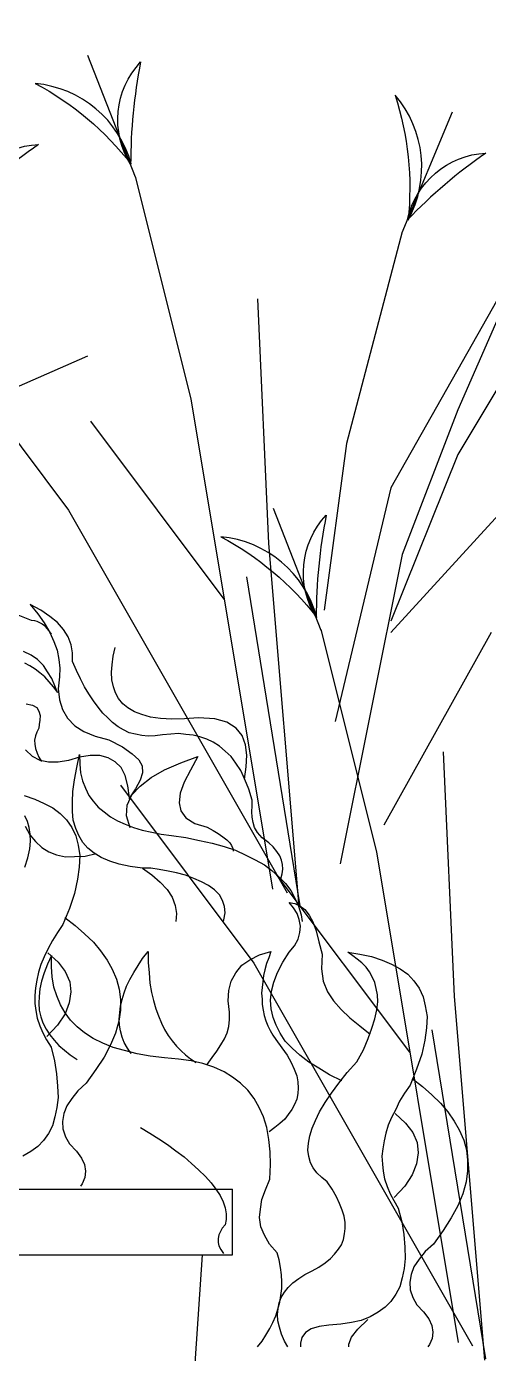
# Model space of a CAD drawing. Extents: x -90327 to 44268, y -9304 to 71606.
# Drawn here: x -139 to 211, y -7782 to -6775 of the extents above; entities that cross this region are included whole.
import ezdxf

# ---------------------------------------------------------------- set-up
doc = ezdxf.new("R2010")
doc.units = 0
doc.header["$LTSCALE"] = 10
doc.header["$MEASUREMENT"] = 0
doc.layers.get('0').update_dxf_attribs({"linetype": 'CONTINUOUS'})
for name, color, linetype in [('0-HATCH', 8, 'CONTINUOUS'), ('0-PLANTS', 1, 'CONTINUOUS'), ('0-ROCKS', 7, 'CONTINUOUS')]:
    doc.layers.add(name, color=color, linetype=linetype)

msp = doc.modelspace()

# ---------------------------------------------------------------- hatches: boundary and pattern name
at = {"layer": '0-HATCH'}
h = msp.add_hatch(dxfattribs=at)
h.set_pattern_fill('AR-SAND', color=1, scale=30, style=0)
h.paths.add_polyline_path([(1633.6, -5360), (1629.5, -5515.6), (1604.3, -5526.4), (1598.4, -5526.4), (1598.1, -5542.9), (1616.8, -5544.8), (1628.6, -5550), (1626.4, -5633.5), (1621, -5633.7), (1596.2, -5632.6), (1595.7, -5655.6), (1604.3, -5651.4), (1626, -5651.4), (1621.4, -5826.4), (1592.1, -5826.4), (1591.6, -5851.4), (1620.7, -5851.4), (1616.8, -6001.3), (1604.3, -6026.4), (1587.9, -6026.4), (1587.1, -6067), (1604.3, -6101.4), (1604.3, -6126.4), (1585.6, -6135.7), (1585.1, -6161), (1604.3, -6151.4), (1612.9, -6151.4), (1608.3, -6326.4), (1581.6, -6326.4), (1581.1, -6351.4), (1607.6, -6351.4), (1603.1, -6526.4), (1577.4, -6526.4), (1576.9, -6551.4), (1579.3, -6551.4), (1601.3, -6595.3), (1600.4, -6628.3), (1575, -6641), (1574.5, -6666.3), (1599.7, -6653.6), (1595.2, -6826.4), (1571.1, -6826.4), (1570.6, -6851.4), (1594.5, -6851.4), (1590, -7026.4), (1566.9, -7026.4), (1566.4, -7051.4), (1579.3, -7051.4), (1588.8, -7070.4), (1587.1, -7134.9), (1564.4, -7146.3), (1563.9, -7171.6), (1586.5, -7160.3), (1582.1, -7326.4), (1560.6, -7326.4), (1560.1, -7351.4), (1581.5, -7351.4), (1576.9, -7526.4), (1556.4, -7526.4), (1555.9, -7551.4), (1576.2, -7551.4), (1573.9, -7641.6), (1553.8, -7651.6), (1553.6, -7662.9), (1573.5, -7655.2), (1571.3, -7738.1), (1552, -7738.1), (1551.5, -7763.1), (1570.2, -7763.1, -1.026529), (1570.7, -7763.6), (1559.3, -8195.6), (1529.3, -8195.6), (1137.2, -8195.6, -0.104628), (-562.9, -7852, 0.0042), (-1073.8, -7677.7, -0.015985), (-1325.4, -7599.7, 0.044404), (-1491.8, -7558.3), (-1585.7, -7558.3, -0.068752), (-1328.7, -7609.2, 0.015969), (-1076.7, -7687.3, -0.004196), (-566.5, -7861.3, 0.099988), (1060.5, -8205.6), (1579.1, -8205.6), (1664.1, -4156.1, -0.974157), (1664.6, -4155.6), (1927.1, -4155.6), (1927.1, -4135.6), (1644.7, -4135.6), (1638.1, -4385.6), (1622.4, -4385.6), (1622, -4402.4), (1651.2, -4402.4), (1647.2, -4552.4), (1634.7, -4577.4), (1618.4, -4577.4), (1618.2, -4585.8), (1635.4, -4620.2), (1635.4, -4645.2), (1616.7, -4654.5), (1616.6, -4661.5), (1635.8, -4651.9), (1644.4, -4651.9), (1639.8, -4826.9), (1613.1, -4826.9), (1612.6, -4851.9), (1639.1, -4851.9), (1634.5, -5026.9), (1608.9, -5026.9), (1608.4, -5051.9), (1610.8, -5051.9), (1632.7, -5095.9), (1631.9, -5128.9), (1606.5, -5141.5), (1606, -5166.8), (1631.2, -5154.2), (1626.7, -5326.9), (1602.6, -5326.9), (1602.1, -5351.4), (1629.3, -5351.4)])
h = msp.add_hatch(dxfattribs=at)
h.set_pattern_fill('AR-CONC', color=1, scale=30, style=0)
h.paths.add_polyline_path([(-566.5, -7861.3, 0.004196), (-1076.7, -7687.3, -0.015969), (-1328.7, -7609.2, 0.070679), (-1593, -7557.9, 0.24853), (-1633.7, -7598.7, 0.112239), (-1645.7, -7663.5, 0.33647), (-1589.3, -7706.6, -0.057061), (-1377.6, -7750.9, 0.015741), (-1120.3, -7830.9, -0.004125), (-621.1, -8001.2, 0.104293), (1138.6, -8355.6), (1575.9, -8355.6), (1579.1, -8205.6), (1137.2, -8205.6, -0.104604)])

# ---------------------------------------------------------------- linework, layer by layer
at = {"color": 1}
for p, q in [((-56.8, -6888.6), (-14.6, -7057.3)), ((145.7, -6930.7), (103.5, -7091.1)), ((246.9, -6930.7), (137.2, -7124.8)), ((246.9, -6930.7), (187.9, -7065.7)), ((263.8, -6972.9), (187.9, -7099.5)), ((36, -6981.4), (44.4, -7167)), ((-208.7, -7006.7), (-107.5, -7141.7)), ((-227.9, -7083.8), (-92.9, -7024.7)), ((-14.6, -7057.3), (47.4, -7429.3)), ((187.9, -7065.7), (145.7, -7175.4)), ((10.7, -7209.2), (-90.6, -7074.2)), ((103.5, -7091.1), (86.6, -7217.6)), ((187.9, -7099.5), (137.2, -7226.1)), ((137.2, -7124.8), (95, -7302)), ((137.2, -7234.5), (230, -7133.2)), ((-107.5, -7141.7), (58.4, -7432)), ((44.4, -7167), (67.4, -7442.7)), ((145.7, -7175.4), (98.7, -7410)), ((27.5, -7192.3), (68.2, -7441.9)), ((84, -7232.3), (126.2, -7401.1)), ((213.2, -7234.5), (131.9, -7380.7)), ((176.8, -7325.1), (185.2, -7510.8)), ((-67.9, -7350.5), (33.3, -7485.5)), ((126.2, -7401.1), (188.2, -7773.1)), ((151.5, -7553), (50.2, -7418)), ((33.3, -7485.5), (199.2, -7775.8)), ((185.2, -7510.8), (208.2, -7786.5)), ((168.3, -7536.1), (209, -7785.6))]:
    msp.add_line(p, q, dxfattribs=at)
for points in [[(-56.5, -6889.3), (-92.7, -6796.8)], [(145.7, -6931.1), (184, -6839.5)], [(84.3, -7233.1), (48.1, -7140.6)]]:
    msp.add_lwpolyline(points, dxfattribs=at)
for points in [[(-60.3, -6879.6, -0.339753), (-52.7, -6801.8, 0.048309), (-60.3, -6879.6)], [(-59.8, -6879.4, 0.313312), (-132.7, -6818.1, -0.105216), (-59.8, -6879.4)], [(150.2, -6921.7, 0.313312), (140.4, -6827, -0.105216), (150.2, -6921.7)], [(-189.6, -6914.9, -0.339753), (-130.1, -6864.3, 0.048309), (-189.6, -6914.9)], [(149.8, -6921.5, -0.339753), (209.2, -6870.9, 0.048309), (149.8, -6921.5)], [(80.5, -7223.3, -0.339753), (88.1, -7145.6, 0.048309), (80.5, -7223.3)], [(81, -7223.2, 0.313312), (8.1, -7161.9, -0.105216), (81, -7223.2)]]:
    msp.add_lwpolyline(points, format="xyb", dxfattribs=at)
at = {"layer": '0-PLANTS'}
for points in [[(53.6, -7421.4), (53.6, -7421.4), (54.7, -7417.8), (55.1, -7414.2), (55, -7410.6), (54.1, -7407.2), (52.9, -7403.9), (50.7, -7400.8), (47.8, -7397.3), (44.5, -7394.2), (44.5, -7394.2), (39.6, -7390.4), (35.9, -7386.4), (33.8, -7382.6), (32.6, -7378.8), (31.8, -7374.7), (31.7, -7370.6), (31.8, -7366.2), (31.8, -7361.7), (31.8, -7361.7), (29.4, -7353.4), (26.4, -7346.2), (23.4, -7339.4), (19.5, -7333.8), (16, -7328.6), (11.5, -7324.5), (7, -7320.8), (2.4, -7317.9), (-2.6, -7315.4), (-7.7, -7313.7), (-12.9, -7312.4), (-18.5, -7311.9), (-24.1, -7311.3), (-29.8, -7311.6), (-36, -7312.2), (-41.7, -7312.9), (-41.7, -7312.9), (-47, -7313.2), (-51.8, -7312.7), (-56.6, -7311.8), (-61.3, -7310.6), (-65.6, -7308.5), (-69.8, -7306.1), (-74, -7302.9), (-77.7, -7299.3), (-81.4, -7295.7), (-85, -7291.3), (-88.6, -7286.5), (-92.1, -7281.2), (-95.2, -7275.7), (-98.3, -7269.7), (-101.3, -7263.3), (-104.3, -7256.6), (-104.3, -7256.6), (-104.5, -7250.1), (-105.5, -7243.9), (-107.8, -7238), (-111.3, -7232.4), (-115.7, -7227.1), (-121.7, -7222.5), (-128.5, -7217.7), (-136.6, -7213.3), (-136.6, -7213.3), (-130.8, -7220.4), (-125.8, -7227.3), (-121.7, -7234.6), (-118.7, -7241.4), (-116.1, -7248.1), (-114.7, -7255.1), (-114.1, -7261.7), (-114.4, -7268.2), (-114.4, -7268.2), (-115.3, -7277.4), (-114.4, -7285.6), (-111.9, -7293.1), (-108.1, -7299.6), (-102.6, -7305.4), (-95.7, -7309.7), (-87.1, -7313.3), (-76.8, -7316), (-76.8, -7316), (-66.4, -7321.4), (-59.2, -7326.6), (-54, -7331.1), (-51.6, -7335.8), (-51.3, -7341.1), (-53.1, -7346.6), (-56.5, -7353.2), (-61.7, -7360.8)], [(-145.9, -7221.3), (-135.7, -7225.2), (-135.7, -7225.2), (-133.3, -7225.4), (-131.4, -7226), (-129.4, -7227), (-127.5, -7228), (-125.6, -7229.4), (-123.8, -7231.6), (-122.3, -7233.3), (-120.6, -7235.9)], [(26.1, -7345.8), (26.1, -7345.8), (27.3, -7336.6), (27.8, -7327.7), (26.9, -7319.9), (24.4, -7312.8), (19.7, -7307.1), (12.8, -7302.7), (3.7, -7300.2), (-8.8, -7299.4), (-8.8, -7299.4), (-19.4, -7300), (-29.1, -7300.3), (-37.6, -7299.9), (-45.2, -7298.8), (-51.9, -7296.9), (-57.4, -7294.7), (-62.4, -7291.8), (-66.1, -7288.6), (-69.4, -7284.7), (-71.8, -7280.4), (-73.4, -7275.8), (-74.5, -7270.4), (-74.7, -7264.7), (-74.2, -7259.1), (-73.6, -7252.6), (-72.1, -7245.9)], [(-115.9, -7280.2), (-115.9, -7280.2), (-117.9, -7275.1), (-120.2, -7269.6), (-123.3, -7264.4), (-126.5, -7259.7), (-130.9, -7255.2), (-135.9, -7251.9), (-141.7, -7248.9)], [(-115.5, -7280.2), (-115.5, -7280.2), (-118.8, -7275.8), (-122, -7271.9), (-125.3, -7268.3), (-129.1, -7265.1), (-132.8, -7262.3), (-136.7, -7259.9), (-140.5, -7257.9)], [(-139.5, -7288.8), (-134.7, -7289.7), (-131.6, -7291.6), (-129.9, -7294.2), (-129, -7297.5), (-129.3, -7301.2), (-129.6, -7304.4), (-129.9, -7307.2), (-129.9, -7307.2), (-131.4, -7310.3), (-132.5, -7313), (-133.2, -7316.2), (-133.1, -7319.4), (-132.6, -7322.7), (-131.3, -7326.1), (-130, -7329.1), (-127.9, -7332.5)], [(-61.2, -7360), (-61.2, -7360), (-62.4, -7351), (-64.5, -7343.1), (-67.5, -7337.1), (-72, -7332.6), (-77.4, -7329.7), (-83.7, -7327.9), (-91, -7328), (-99.2, -7329.2), (-99.2, -7329.2), (-107.5, -7331.6), (-115.4, -7332.9), (-122.7, -7333), (-129, -7331.6), (-134.8, -7328.6), (-140, -7323.6)], [(9.9, -7453.8), (10.5, -7452.5), (11.4, -7447.3), (11, -7442.4), (9.4, -7437.8), (7, -7433.5), (3.3, -7429.9), (-1.2, -7426.6), (-6.6, -7423.7), (-12.4, -7421.1), (-18.7, -7418.8), (-25.4, -7417), (-31.8, -7415.6), (-38.6, -7414.5), (-44.9, -7413.5), (-51.4, -7413.3), (-51.4, -7413.3), (-60.6, -7412), (-69, -7410.3), (-76, -7408), (-82.7, -7405.4), (-88, -7402), (-92.9, -7398.3), (-96.5, -7393.9), (-99.7, -7388.7), (-102, -7383.2), (-103.8, -7377), (-104.4, -7370.4), (-104.5, -7363.1), (-104.1, -7355.1), (-102.9, -7346.3), (-101.2, -7337.1), (-99, -7327.2), (-99, -7327.2), (-98.9, -7334.5), (-98.3, -7341), (-96.9, -7347.2), (-94.6, -7352.7), (-91.9, -7358.3), (-88.7, -7362.6), (-85, -7367), (-80.5, -7370.7), (-75.6, -7374.4), (-70.2, -7377.4), (-64.4, -7380), (-58.2, -7382.6), (-51.5, -7384.5), (-44.3, -7386), (-37.2, -7387.5), (-29.2, -7388.7), (-29.2, -7388.7), (-18.4, -7390.1), (-8, -7392.3), (1.5, -7394.5), (10.6, -7397), (19.2, -7399.8), (27, -7403.4), (34.3, -7407), (41.2, -7410.9), (46.9, -7415.1), (52.5, -7420.1), (57.3, -7425), (61.2, -7430.2), (64.3, -7436.2), (67, -7442.1), (69.2, -7448.8), (69.8, -7453.8)], [(-60.6, -7382.8), (-60.6, -7382.8), (-63.4, -7373.6), (-63, -7365.5), (-59.4, -7357.8), (-53.1, -7351.1), (-44.8, -7344.6), (-34.5, -7338.7), (-22.2, -7333.4), (-9.2, -7328.6), (-9.2, -7328.6), (-15, -7339), (-19.6, -7348.2), (-22.8, -7356.4), (-23.5, -7363.7), (-22.1, -7369.9), (-18.5, -7375.1), (-11.7, -7379.4), (-2.2, -7382.3), (-2.2, -7382.3), (2.4, -7384.8), (6.2, -7387.2), (9.7, -7389.6), (12.7, -7391.9), (14.9, -7394.1), (16.3, -7396.3), (17.3, -7398.4), (17.5, -7400.5)], [(-141.1, -7358.3), (-132.9, -7361.1), (-125.9, -7364.3), (-119.3, -7367.7), (-113.7, -7371.9), (-108.9, -7376.8), (-104.9, -7382.5), (-101.9, -7388.9), (-100.2, -7395.9), (-98.9, -7403.7), (-99.3, -7412.6), (-100.6, -7421.8), (-102.9, -7432.5), (-106.8, -7443.9), (-111.7, -7456), (-111.7, -7456), (-115.9, -7462.1), (-119.7, -7468.2), (-122.8, -7474.4), (-125.8, -7480.6), (-128.4, -7486.4), (-130.2, -7492.3), (-131.5, -7498.3), (-132.5, -7504.2), (-133.1, -7509.9), (-132.9, -7516), (-132.2, -7521.3), (-131.1, -7527.1), (-129.2, -7532.9), (-126.9, -7538.4), (-124.2, -7543.5), (-120.7, -7549.2), (-120.7, -7549.2), (-118, -7559.5), (-116.5, -7569.4), (-115.8, -7578.8), (-115.4, -7587.4), (-116.2, -7595), (-117.7, -7602.1), (-119.5, -7608.8), (-122.5, -7614.6), (-126.3, -7619.9), (-130.8, -7624.4), (-136, -7628.3), (-142, -7631.8)], [(-140.7, -7412.7), (-138.4, -7405.6), (-136.9, -7398.8), (-136.3, -7392.8), (-136.6, -7387.5), (-137.4, -7382.6), (-138.6, -7378), (-140.6, -7373.8)], [(-140.3, -7381.5), (-136.9, -7388), (-132.5, -7393.2), (-127.7, -7397.8), (-122.4, -7401.1), (-116.5, -7403.3), (-109.8, -7404.8), (-102.8, -7404.6), (-94.7, -7404.2), (-86.4, -7402.2)], [(-51.4, -7413.3), (-51.4, -7413.3), (-44.2, -7418.4), (-37.8, -7423.9), (-32.7, -7429.6), (-28.8, -7435.3), (-26.6, -7441.6), (-25.6, -7447.8), (-26.1, -7453.8)], [(99.9, -7574.6), (99.9, -7574.6), (90.6, -7570.1), (82.6, -7565.2), (74.9, -7560.5), (68.1, -7555.3), (62.2, -7549.9), (57, -7544.5), (53.1, -7538.5), (50.1, -7532.5), (47.8, -7526.6), (46.4, -7520), (45.8, -7513.5), (46.5, -7506.6), (48.4, -7499.9), (51.1, -7492.5), (55.1, -7484.8), (59.9, -7477.1), (59.9, -7477.1), (64, -7472.3), (66.9, -7467.3), (68.2, -7462.1), (68.7, -7457.3), (67.6, -7452.3), (66, -7447.7), (63.2, -7443.4), (59.9, -7439.4), (59.9, -7439.4), (64.3, -7440.3), (68.2, -7441.9), (71.9, -7444.7), (75.2, -7449), (77.9, -7454.2), (80.5, -7460.9), (82.5, -7469.2), (84.9, -7478.7), (84.9, -7478.7), (84.6, -7489.7), (85.7, -7499.1), (89, -7507.1), (93.6, -7514), (99.4, -7520.7), (106.1, -7527), (113.7, -7533), (121.5, -7539.4)], [(-110.3, -7450.9), (-110.3, -7450.9), (-102.4, -7456.9), (-95.3, -7463.3), (-88.6, -7469.6), (-83.2, -7476.2), (-78.2, -7483.2), (-74.4, -7490), (-71.1, -7497.6), (-69, -7505.1), (-68.1, -7512.9), (-68.1, -7521), (-69.3, -7529.4), (-71.8, -7538.5), (-75.5, -7547.4), (-80.5, -7556.7), (-86.7, -7566.2), (-94.1, -7576.4), (-94.1, -7576.4), (-100.4, -7582.3), (-105, -7588), (-108.8, -7593.7), (-110.9, -7599.5), (-111.9, -7605.5), (-111.7, -7611.2), (-109.8, -7617.1), (-106.7, -7622.6), (-106.7, -7622.6), (-101.5, -7628), (-97.6, -7633.3), (-95.2, -7638.3), (-94.5, -7643.3), (-95, -7648.1), (-97, -7652.8), (-98.4, -7654.6)], [(-123.1, -7477.6), (-123.1, -7477.6), (-115.3, -7484.8), (-109.9, -7491.8), (-106.5, -7499.5), (-105.7, -7507.2), (-106.9, -7515.6), (-110.1, -7523.8), (-115.8, -7532.6), (-123.9, -7541.1)], [(-59.8, -7553.9), (-59.8, -7553.9), (-62.7, -7550), (-65.1, -7545.7), (-66.7, -7541.5), (-67.9, -7536.9), (-68.7, -7532.4), (-69, -7527.9), (-68.6, -7523.1), (-68.1, -7517.8), (-66.8, -7513.1), (-65.1, -7508), (-63.4, -7502.9), (-60.9, -7497.9), (-57.9, -7492.5), (-54.6, -7487.1), (-51.2, -7481.8), (-47, -7476.5), (-47, -7476.5), (-47.1, -7485), (-46.2, -7492.8), (-45.7, -7500.6), (-44.4, -7507.6), (-42.9, -7513.8), (-41.1, -7520), (-39.2, -7525.5), (-36.9, -7531), (-34.5, -7535.7), (-31.7, -7540.4), (-28.9, -7544.3), (-25.6, -7548.3), (-21.9, -7551.9), (-18.6, -7555.1), (-14.8, -7557.9), (-10.6, -7560.7)], [(-2.3, -7562.3), (-2.3, -7562.3), (1.5, -7557), (5.2, -7552.1), (8.1, -7547.5), (11, -7542.9), (13, -7538.3), (14.3, -7533.5), (14.8, -7528.3), (14.6, -7522.6), (14.6, -7522.6), (13.8, -7514), (14.1, -7506.3), (16, -7499.2), (19.5, -7492.7), (24.1, -7487), (30.2, -7482.8), (37.4, -7479), (46.2, -7476.6), (46.2, -7476.6), (44.5, -7481.3), (42.9, -7485.6), (41.6, -7490.4), (40.4, -7494.7), (39.9, -7499.5), (39.5, -7503.9), (39, -7508.3), (39.4, -7512.8), (39.4, -7516.9), (40.2, -7521), (41.1, -7525.2), (42.3, -7529.3), (43.9, -7533.1), (45.6, -7536.5), (47.7, -7540), (49.8, -7543.4), (49.8, -7543.4), (54.5, -7549.6), (58.4, -7555.2), (61.5, -7560.8), (63.9, -7565.9), (65.8, -7570.9), (66.6, -7575.5), (66.9, -7580.3), (66.5, -7584.4), (65.7, -7588.7), (64.1, -7592.6), (62.1, -7596.5), (59.3, -7600.3), (56.6, -7603.7), (53, -7607), (49, -7610.2), (44.7, -7613.5)], [(58.9, -7776.6), (56.5, -7772.2), (54.2, -7766.8), (52.6, -7761.7), (51.5, -7756.8), (51.1, -7751.9), (51.6, -7747.5), (52.4, -7743.1), (54, -7739.2), (56.4, -7735), (59.2, -7731.6), (62.8, -7727.9), (67.2, -7724.6), (71.9, -7721.5), (77.4, -7718.8), (77.4, -7718.8), (82.6, -7716), (87.3, -7712.8), (91.3, -7709.6), (94.5, -7706.2), (97.3, -7702.4), (99.6, -7699), (101.2, -7695.1), (102, -7690.7), (102.4, -7686.7), (102.5, -7682.3), (101.7, -7677.3), (100.1, -7672.7), (98.2, -7667.7), (95.9, -7662.6), (92.7, -7657), (88.8, -7651.4), (88.8, -7651.4), (84.7, -7648.1), (81, -7644.5), (78.1, -7640.6), (76.1, -7636.8), (74.9, -7632.2), (74.1, -7627.2), (74.6, -7622), (75.6, -7616.4), (77.4, -7610.5), (80, -7604.7), (83, -7598.1), (87.4, -7591.2), (92.1, -7584), (97.7, -7576.4), (104.1, -7568.5), (111.4, -7560.3), (111.4, -7560.3), (116.4, -7551.1), (120, -7542.5), (122.8, -7534.7), (125.1, -7527.6), (126.6, -7520.9), (127.2, -7514.8), (126.9, -7509.5), (126.1, -7504.6), (124.9, -7500), (122.9, -7495.8), (120.9, -7491.9), (118.4, -7488.5), (115, -7485.3), (111.6, -7482.5), (108.3, -7479.8), (104.5, -7477), (104.5, -7477), (113.6, -7478.7), (122.4, -7480.3), (130.6, -7483.2), (137.6, -7486.3), (144.2, -7489.7), (149.9, -7493.9), (154.6, -7498.9), (158.6, -7504.5), (161.6, -7510.9), (163.3, -7517.9), (164.6, -7525.8), (164.2, -7534.6), (162.9, -7543.8), (160.6, -7554.6), (156.7, -7565.9), (151.9, -7578), (151.9, -7578), (147.6, -7584.1), (143.8, -7590.2), (140.8, -7596.4), (137.7, -7602.6), (135.1, -7608.4), (133.3, -7614.3), (132, -7620.3), (131, -7626.3), (130.4, -7631.9), (130.7, -7638), (131.4, -7643.3), (132.4, -7649.1), (134.3, -7654.9), (136.6, -7660.4), (139.3, -7665.6), (142.8, -7671.2), (142.8, -7671.2), (145.5, -7681.6), (147, -7691.4), (147.7, -7700.8), (148.1, -7709.4), (147.3, -7717), (145.8, -7724.2), (144, -7730.9), (141, -7736.6), (137.2, -7742), (132.7, -7746.4), (127.5, -7750.3), (121.5, -7753.8), (114.7, -7756.4), (107.3, -7758.1), (99.1, -7759.3), (90.1, -7760.1), (90.1, -7760.1), (82.7, -7761), (76.8, -7762.9), (72.5, -7765.7), (69.7, -7769.5), (68.5, -7773.8), (68.6, -7776.6)], [(35.9, -7776.6), (39.4, -7772.2), (42.3, -7767.6), (45.2, -7762.6), (47.7, -7758), (49.8, -7753), (51.5, -7747.9), (52.8, -7742.7), (53.7, -7737.5), (54.3, -7732.3), (54.4, -7727.1), (54.1, -7721.8), (53.4, -7716.4), (52.3, -7710.6), (50.8, -7705.2), (50.8, -7705.2), (45, -7698.6), (41.2, -7691.7), (38.5, -7685.4), (37.6, -7678.4), (38.2, -7672), (39.3, -7664.8), (42, -7657.4), (45.3, -7649.2), (45.3, -7649.2), (45.9, -7638.3), (45.6, -7628.5), (44.5, -7619.1), (43, -7610), (40.5, -7602.1), (37.2, -7594.9), (33.4, -7588), (28.7, -7581.9), (23.1, -7576.5), (17.1, -7571.9), (10.6, -7568), (2.8, -7564.4), (-5.4, -7561.6), (-14.5, -7559.5), (-24.1, -7558.2), (-34.6, -7557.2), (-34.6, -7557.2), (-45.4, -7556.1), (-55.4, -7554.3), (-64.9, -7551.8), (-73.5, -7549.3), (-81.3, -7546.1), (-88.7, -7542.6), (-95.2, -7538.3), (-100.8, -7533.7), (-106, -7528.8), (-109.9, -7523.1), (-113.4, -7517.1), (-116.4, -7510.3), (-118.6, -7503.6), (-119.8, -7495.8), (-120.3, -7488.1), (-120.3, -7479.6), (-120.3, -7479.6), (-123.4, -7486.2), (-126, -7492.8), (-127.9, -7499.1), (-129.2, -7505), (-129.8, -7510.7), (-129.9, -7515.9), (-129.6, -7521.2), (-128.4, -7526.2), (-126.9, -7530.8), (-124.5, -7535.5), (-121.7, -7539.8), (-118.4, -7543.8), (-114.7, -7547.8), (-110.6, -7551.4), (-106.1, -7555.1), (-100.8, -7558.5)], [(153.2, -7572.9), (153.2, -7572.9), (161.1, -7578.9), (168.2, -7585.3), (174.9, -7591.6), (180.3, -7598.2), (185.3, -7605.2), (189.1, -7612), (192.4, -7619.6), (194.5, -7627.1), (195.4, -7634.9), (195.4, -7643), (194.2, -7651.4), (191.7, -7660.5), (188, -7669.5), (183, -7678.7), (176.9, -7688.2), (169.4, -7698.5), (169.4, -7698.5), (163.1, -7704.3), (158.5, -7710), (154.7, -7715.7), (152.6, -7721.6), (151.6, -7727.5), (151.8, -7733.2), (153.7, -7739.1), (156.8, -7744.7), (156.8, -7744.7), (162, -7750), (165.9, -7755.3), (168.3, -7760.4), (169, -7765.3), (168.5, -7770.1), (166.5, -7774.8), (165.1, -7776.6)], [(140.4, -7599.6), (140.4, -7599.6), (148.3, -7606.9), (153.7, -7613.9), (157, -7621.5), (157.8, -7629.3), (156.6, -7637.7), (153.4, -7645.9), (147.7, -7654.6), (139.6, -7663.2)], [(-52.7, -7610.1), (-52.7, -7610.1), (-45.8, -7614.4), (-38.9, -7618.7), (-32.4, -7623), (-26, -7627.7), (-19.6, -7632.4), (-14, -7637.4), (-8.8, -7642.3), (-3.6, -7647.3), (0.8, -7652.2), (4.4, -7657), (7.6, -7661.7), (10, -7666.4), (11.5, -7671), (12.3, -7675.6), (12.3, -7680), (11.5, -7684), (11.5, -7684), (9.2, -7686.6), (7.8, -7688.9), (6.7, -7691.6), (6, -7694.4), (6.2, -7697.3), (6.7, -7699.8), (8.1, -7702.7), (10.2, -7705.8)], [(105.3, -7776.6), (105.3, -7774.5), (107.4, -7769.1), (112.1, -7763), (119.7, -7755.7)]]:
    msp.add_lwpolyline(points, dxfattribs=at)
at = {"layer": '0-ROCKS'}
for points in [[(-255.6, -7656.8), (17.1, -7656.8)], [(17.1, -7706.8), (17.1, -7656.8)], [(-255.6, -7706.8), (17.1, -7706.8)], [(-6.1, -7706.8), (-18, -7882.7)]]:
    msp.add_lwpolyline(points, dxfattribs=at)

doc.saveas('drawing.dxf')
